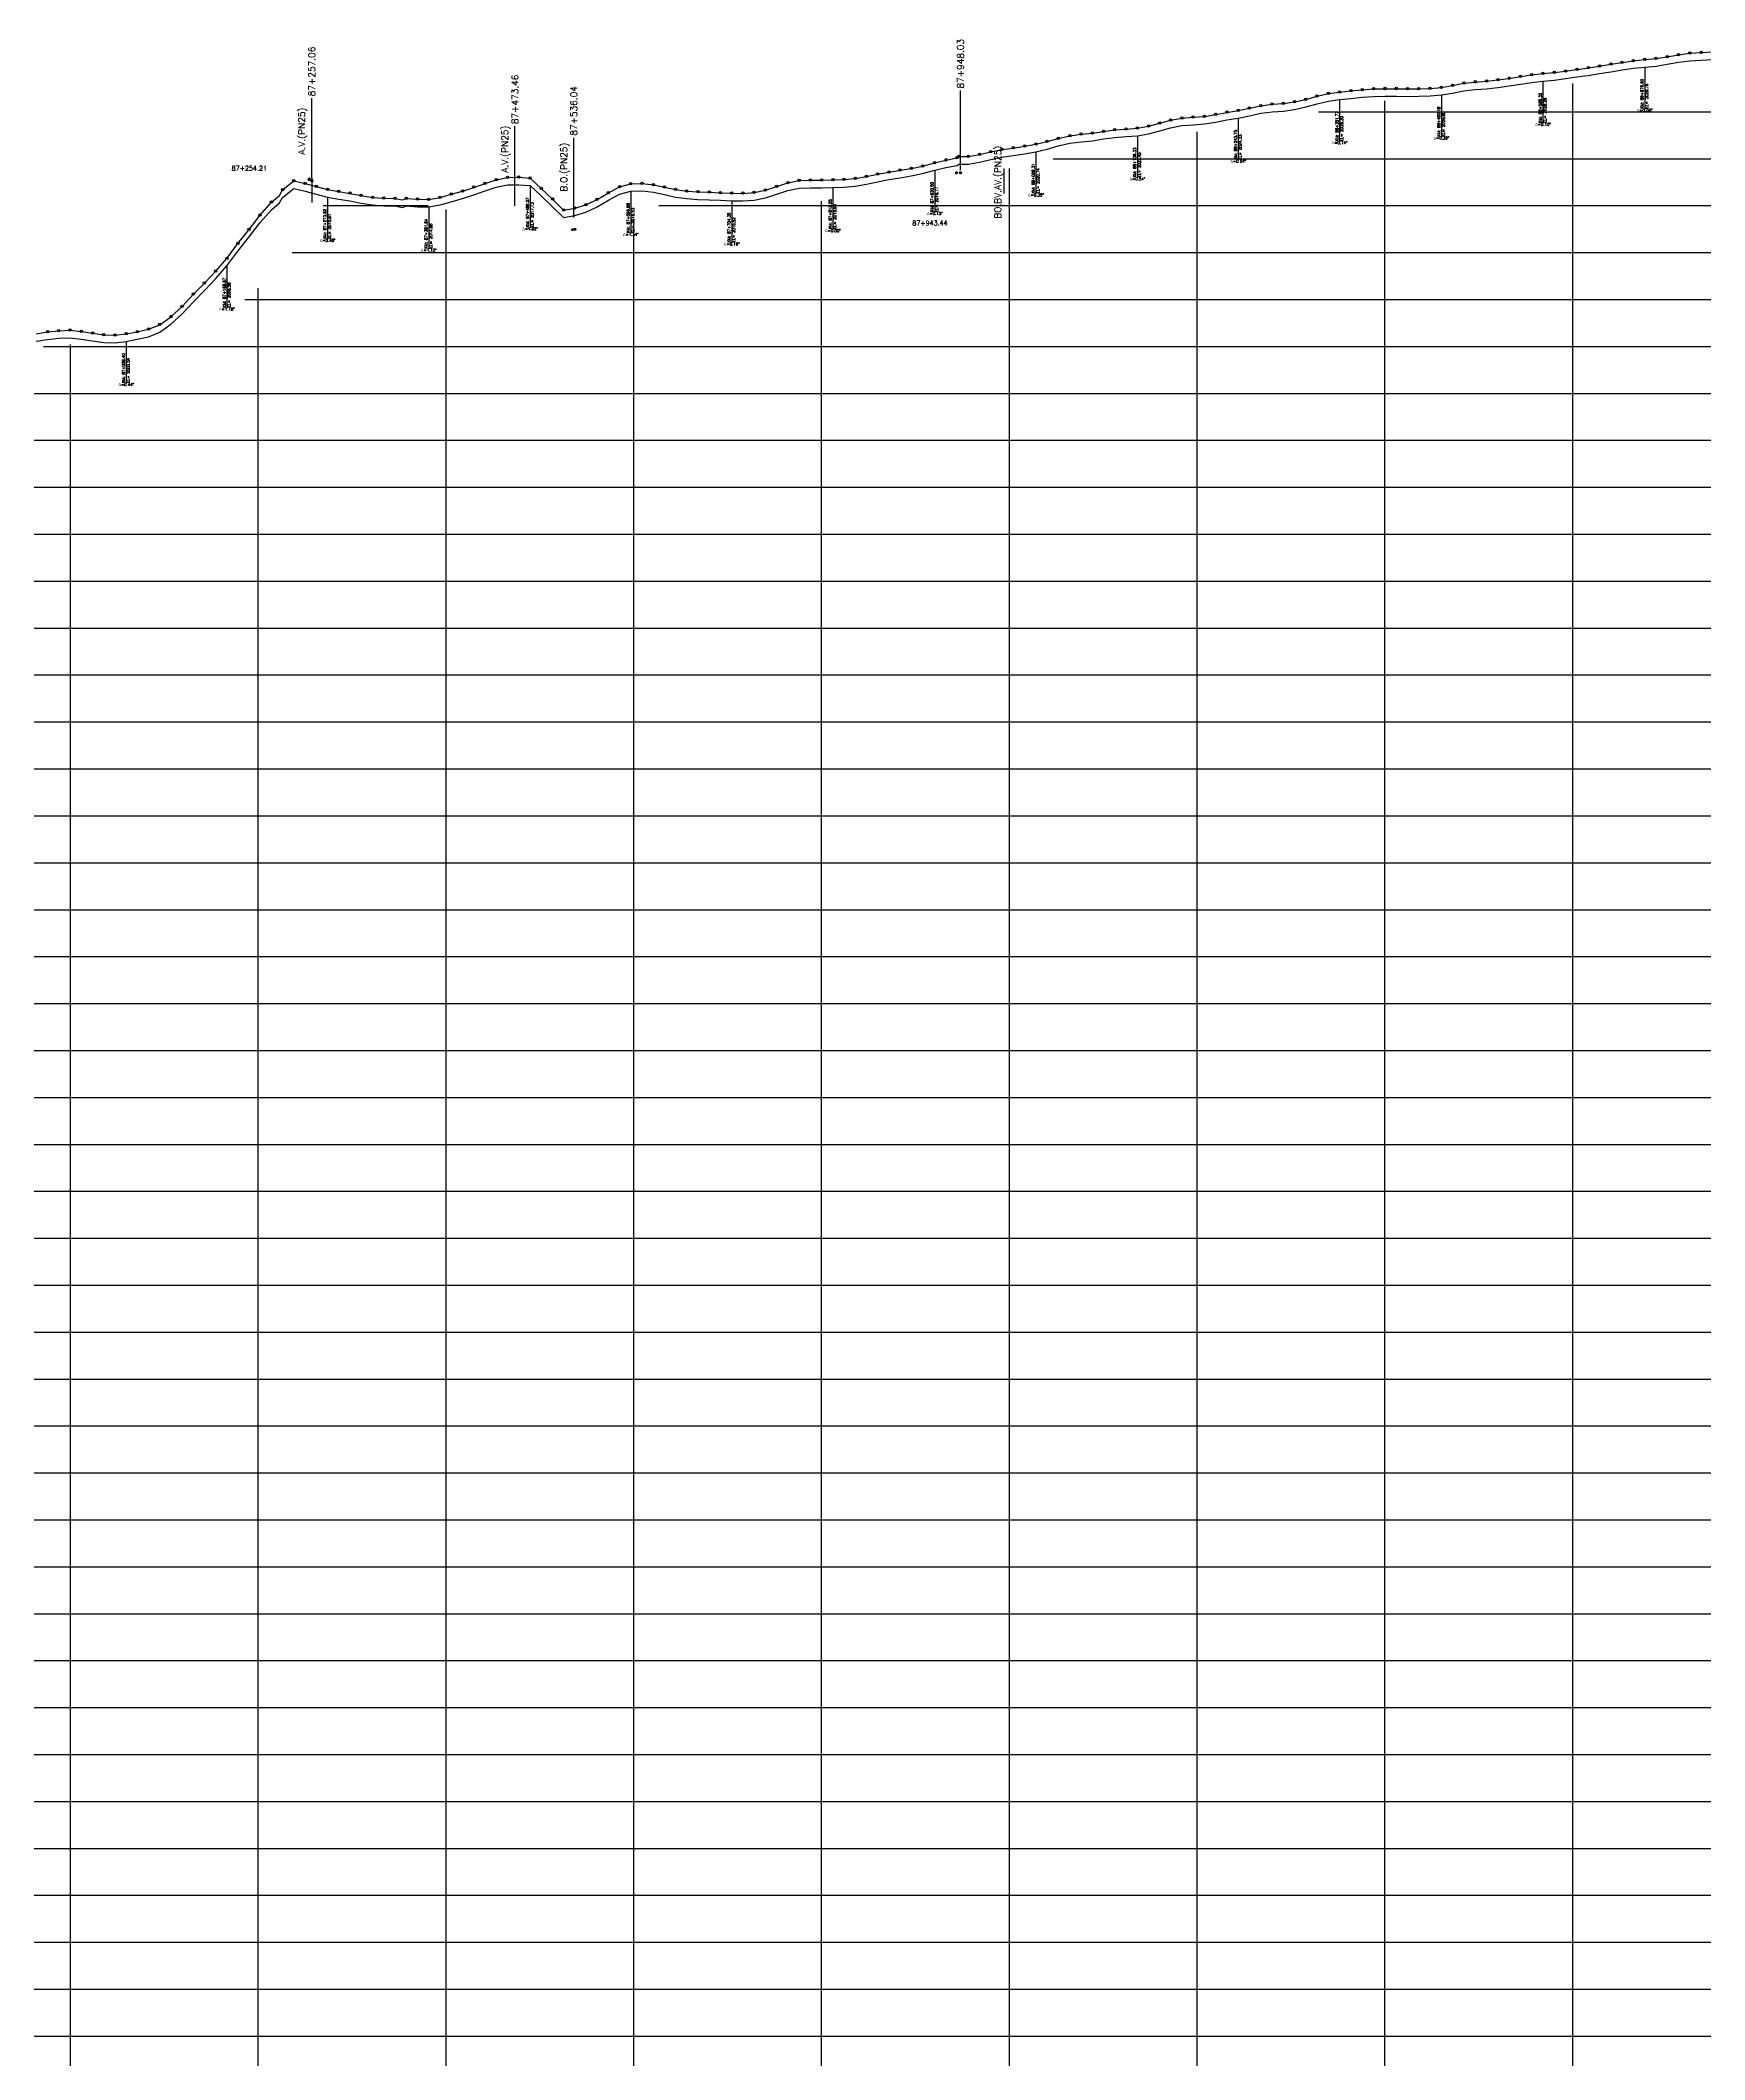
# Model space of a CAD drawing. Header units: metres. Extents: x 575895 to 634487, y 3214622 to 3222739.
# Drawn here: x 588571 to 590343, y 3216911 to 3219062 of the extents above; entities that cross this region are included whole.
import ezdxf

# ---------------------------------------------------------------- set-up
doc = ezdxf.new("R2010")
doc.units = ezdxf.units.M
for name, color, linetype in [('1405-05-17--km 74+000-133+000', 150, 'Continuous'), ('C-ROAD-PROF-GRID-MAJR', 8, 'Continuous'), ('C-ROAD-PROF-LABL', 92, 'Continuous'), ('C-ROAD-PROF-STAN-GEOM', 11, 'Continuous'), ('TXT', 2, 'Continuous'), ('V-CTRL-BMRK', 150, 'Continuous'), ('V-NODE', 1, 'Continuous')]:
    doc.layers.add(name, color=color, linetype=linetype)
doc.styles.add('RD', font='ROMAND.SHX', dxfattribs={"height": 3.5})
doc.styles.get("Standard").update_dxf_attribs({"font": 'romanc.shx', "height": 2})

msp = doc.modelspace()

# ---------------------------------------------------------------- linework, layer by layer
at = {"layer": '1405-05-17--km 74+000-133+000', "color": 150, "linetype": 'Continuous', "lineweight": -3, "ltscale": 2, "flags": 128}
for points in [[(588566.4, 3218749.3), (588578.5, 3218751.2), (588590.4, 3218752.4), (588602.4, 3218752.9), (588614.4, 3218751.6), (588626.4, 3218749.8), (588638.3, 3218748), (588650.4, 3218747.7), (588662.3, 3218749.1), (588674.1, 3218751.4), (588686.1, 3218754), (588698, 3218758.9), (588709.9, 3218767.4), (588721.7, 3218778.3), (588733.8, 3218791.3), (588745.6, 3218803.2), (588757.6, 3218816), (588769.5, 3218829.5), (588781.2, 3218845.2), (588793.1, 3218860.4), (588804.9, 3218875.7), (588816.9, 3218889.4), (588825.5, 3218896.6), (588828.8, 3218902.5), (588840.7, 3218912.1), (588852.7, 3218909.2), (588864.7, 3218906), (588876.7, 3218902.8), (588888.7, 3218900.6), (588900.6, 3218898.8), (588912.5, 3218896.5), (588924.6, 3218894.5), (588936.5, 3218893.6), (588948.4, 3218893.4), (588956.7, 3218891.9), (588960.5, 3218893.4), (588972.5, 3218892.5), (588984.5, 3218892.3), (588996.5, 3218894.4), (589008.5, 3218897.8), (589020.5, 3218901.2), (589032.5, 3218905.2), (589044.5, 3218909.4), (589056.4, 3218913.3), (589068.5, 3218915.7), (589080.4, 3218915.9), (589092.4, 3218915), (589104.3, 3218904.1), (589116.3, 3218892.5), (589128.1, 3218881), (589140, 3218883.1), (589151.9, 3218886.7), (589163.8, 3218892.3), (589175.8, 3218899.4), (589187.8, 3218905.8), (589199.7, 3218909), (589211.7, 3218909.4), (589223.7, 3218907.9), (589235.5, 3218905.4), (589247.4, 3218902.9), (589259.3, 3218901.2), (589271.2, 3218900.3), (589283.2, 3218900), (589295.2, 3218899.4), (589307.2, 3218898.9), (589319.1, 3218898.8), (589331, 3218899.7), (589343.1, 3218902.1), (589355.1, 3218906), (589367, 3218909.9), (589379, 3218912.4), (589391, 3218912.8), (589403, 3218912.7), (589414.9, 3218913.1), (589426.8, 3218913.5), (589438.7, 3218914.6), (589450.7, 3218916.7), (589462.6, 3218919.1), (589474.5, 3218921.5), (589486.4, 3218923.4), (589498.4, 3218925.3), (589510.4, 3218927.9), (589523.4, 3218931.4), (589535.3, 3218934.3), (589547.2, 3218936.5), (589549.2, 3218938), (589559.2, 3218938), (589571.1, 3218940.1), (589583.1, 3218943), (589595, 3218945.5), (589607, 3218947.1), (589619.1, 3218948.9), (589631.2, 3218951.1), (589643.1, 3218954), (589655, 3218957.3), (589667.4, 3218960.1), (589679.3, 3218961.7), (589691.3, 3218962.8), (589703.2, 3218964.7), (589715.1, 3218966.3), (589727.2, 3218967.2), (589739.2, 3218968.2), (589751.1, 3218970.3), (589763.1, 3218973.5), (589774.6, 3218976.7), (589786.6, 3218979), (589798.6, 3218979.8), (589810.6, 3218980.8), (589822.6, 3218982.8), (589834.6, 3218985.1), (589846.6, 3218987), (589858.6, 3218989.4), (589870.6, 3218992.1), (589882.6, 3218993.8), (589894.7, 3218994.4), (589906.6, 3218996.2), (589918.6, 3218998.9), (589930.6, 3219002.3), (589942.6, 3219005.1), (589954.6, 3219006.7), (589966.6, 3219008), (589978.7, 3219009.1), (589990.8, 3219010), (590002.8, 3219010.3), (590014.9, 3219010.3), (590026.9, 3219010.1), (590038.9, 3219010.2), (590051, 3219010.6), (590063, 3219011.7), (590075, 3219013.6), (590087, 3219016.1), (590099.1, 3219017.4), (590111.1, 3219018.2), (590123.2, 3219019.6), (590135.2, 3219021.3), (590147.2, 3219023.1), (590159.2, 3219024.9), (590171.2, 3219026.3), (590183.3, 3219027.5), (590195.3, 3219029.1), (590207.3, 3219030.8), (590215.5, 3219031.9), (590219.4, 3219032.5), (590231.4, 3219034.3), (590243.5, 3219036.3), (590255.5, 3219038.3), (590267.5, 3219040.1), (590279.5, 3219041.3), (590291.7, 3219042.4), (590303.5, 3219044.3), (590315.5, 3219046.5), (590327.6, 3219048), (590339.7, 3219048.8), (590351.7, 3219049.5)], [(588566.4, 3218741.3), (588578.5, 3218743.2), (588590.4, 3218744.4), (588602.4, 3218744.9), (588614.4, 3218743.6), (588626.4, 3218741.8), (588638.3, 3218740), (588650.4, 3218739.7), (588662.3, 3218741.1), (588674.1, 3218743.4), (588686.1, 3218746), (588698, 3218750.9), (588709.9, 3218759.4), (588721.7, 3218770.3), (588733.8, 3218783.3), (588745.6, 3218795.2), (588757.6, 3218808), (588769.5, 3218821.5), (588781.2, 3218837.2), (588793.1, 3218852.4), (588804.9, 3218867.7), (588816.9, 3218881.4), (588825.5, 3218888.6), (588828.8, 3218894.5), (588840.7, 3218904.1), (588852.7, 3218901.2), (588864.7, 3218898), (588876.7, 3218894.8), (588888.7, 3218892.6), (588900.6, 3218890.8), (588912.5, 3218888.5), (588924.6, 3218886.5), (588936.5, 3218885.6), (588948.4, 3218885.4), (588956.7, 3218883.9), (588960.5, 3218885.4), (588972.5, 3218884.5), (588984.5, 3218884.3), (588996.5, 3218886.4), (589008.5, 3218889.8), (589020.5, 3218893.2), (589032.5, 3218897.2), (589044.5, 3218901.4), (589056.4, 3218905.3), (589068.5, 3218907.7), (589080.4, 3218907.9), (589092.4, 3218907), (589104.3, 3218896.1), (589116.3, 3218884.5), (589128.1, 3218873), (589140, 3218875.1), (589151.9, 3218878.7), (589163.8, 3218884.3), (589175.8, 3218891.4), (589187.8, 3218897.8), (589199.7, 3218901), (589211.7, 3218901.4), (589223.7, 3218899.9), (589235.5, 3218897.4), (589247.4, 3218894.9), (589259.3, 3218893.2), (589271.2, 3218892.3), (589283.2, 3218892), (589295.2, 3218891.4), (589307.2, 3218890.9), (589319.1, 3218890.8), (589331, 3218891.7), (589343.1, 3218894.1), (589355.1, 3218898), (589367, 3218901.9), (589379, 3218904.4), (589391, 3218904.8), (589403, 3218904.7), (589414.9, 3218905.1), (589426.8, 3218905.5), (589438.7, 3218906.6), (589450.7, 3218908.7), (589462.6, 3218911.1), (589474.5, 3218913.5), (589486.4, 3218915.4), (589498.4, 3218917.3), (589510.4, 3218919.9), (589523.4, 3218923.4), (589535.3, 3218926.3), (589547.2, 3218928.5), (589549.2, 3218930), (589559.2, 3218930), (589571.1, 3218932.1), (589583.1, 3218935), (589595, 3218937.5), (589607, 3218939.1), (589619.1, 3218940.9), (589631.2, 3218943.1), (589643.1, 3218946), (589655, 3218949.3), (589667.4, 3218952.1), (589679.3, 3218953.7), (589691.3, 3218954.8), (589703.2, 3218956.7), (589715.1, 3218958.3), (589727.2, 3218959.2), (589739.2, 3218960.2), (589751.1, 3218962.3), (589763.1, 3218965.5), (589774.6, 3218968.7), (589786.6, 3218971), (589798.6, 3218971.8), (589810.6, 3218972.8), (589822.6, 3218974.8), (589834.6, 3218977.1), (589846.6, 3218979), (589858.6, 3218981.4), (589870.6, 3218984.1), (589882.6, 3218985.8), (589894.7, 3218986.4), (589906.6, 3218988.2), (589918.6, 3218990.9), (589930.6, 3218994.3), (589942.6, 3218997.1), (589954.6, 3218998.7), (589966.6, 3219000), (589978.7, 3219001.1), (589990.8, 3219002), (590002.8, 3219002.3), (590014.9, 3219002.3), (590026.9, 3219002.1), (590038.9, 3219002.2), (590051, 3219002.6), (590063, 3219003.7), (590075, 3219005.6), (590087, 3219008.1), (590099.1, 3219009.4), (590111.1, 3219010.2), (590123.2, 3219011.6), (590135.2, 3219013.3), (590147.2, 3219015.1), (590159.2, 3219016.9), (590171.2, 3219018.3), (590183.3, 3219019.5), (590195.3, 3219021.1), (590207.3, 3219022.8), (590215.5, 3219023.9), (590219.4, 3219024.5), (590231.4, 3219026.3), (590243.5, 3219028.3), (590255.5, 3219030.3), (590267.5, 3219032.1), (590279.5, 3219033.3), (590291.7, 3219034.4), (590303.5, 3219036.3), (590315.5, 3219038.5), (590327.6, 3219040), (590339.7, 3219040.8), (590351.7, 3219041.5)]]:
    msp.add_lwpolyline(points, dxfattribs=at)
at = {"layer": 'C-ROAD-PROF-GRID-MAJR', "color": 8, "linetype": 'Continuous', "lineweight": -3, "ltscale": 0.6}
for p, q in [((590202.9, 3215235.7), (590202.9, 3219015.7)), ((590002.9, 3215235.7), (590002.9, 3218997.4)), ((589932, 3218985.7), (617876.7, 3218985.7)), ((589802.9, 3215235.7), (589802.9, 3218964.3)), ((589602.9, 3215235.7), (589602.9, 3218925.2)), ((589649.5, 3218935.7), (617910.8, 3218935.7)), ((588872, 3218885.7), (588983.7, 3218885.7)), ((589002.9, 3215235.7), (589002.9, 3218881.6)), ((589229.7, 3218885.7), (634202.9, 3218885.7)), ((589402.9, 3215235.7), (589402.9, 3218890.4)), ((589202.9, 3215235.7), (589202.9, 3218870.7)), ((588839, 3218835.7), (634202.9, 3218835.7)), ((588802.9, 3215235.7), (588802.9, 3218797.7)), ((588788.5, 3218785.7), (634202.9, 3218785.7)), ((588574.1, 3218735.7), (634202.9, 3218735.7)), ((588602.9, 3215235.7), (588602.9, 3218737.6)), ((587846.2, 3218685.7), (634202.9, 3218685.7)), ((587471.4, 3218635.7), (634202.9, 3218635.7)), ((587402.3, 3218585.7), (634202.9, 3218585.7)), ((586879.5, 3218535.7), (634202.9, 3218535.7)), ((586834, 3218485.7), (634202.9, 3218485.7)), ((586802.6, 3218435.7), (634202.9, 3218435.7)), ((586657.4, 3218385.7), (634202.9, 3218385.7)), ((586394.3, 3218335.7), (634202.9, 3218335.7)), ((586104.8, 3218285.7), (634202.9, 3218285.7)), ((585771.4, 3218235.7), (634202.9, 3218235.7)), ((585413.8, 3218185.7), (634202.9, 3218185.7)), ((583461.1, 3218135.7), (634202.9, 3218135.7)), ((583425.8, 3218085.7), (634202.9, 3218085.7)), ((583390.7, 3218035.7), (634202.9, 3218035.7)), ((583124, 3217985.7), (634202.9, 3217985.7)), ((581945.1, 3217935.7), (634202.9, 3217935.7)), ((581633, 3217885.7), (634202.9, 3217885.7)), ((581370.7, 3217835.7), (634202.9, 3217835.7)), ((580454.3, 3217785.7), (634202.9, 3217785.7)), ((579879.4, 3217735.7), (634202.9, 3217735.7)), ((579207.9, 3217685.7), (634202.9, 3217685.7)), ((578887.7, 3217635.7), (634202.9, 3217635.7)), ((578337, 3217585.7), (634202.9, 3217585.7)), ((577365.6, 3217535.7), (634202.9, 3217535.7)), ((577266.7, 3217485.7), (634202.9, 3217485.7)), ((576892.4, 3217435.7), (634202.9, 3217435.7)), ((576738.6, 3217385.7), (634202.9, 3217385.7)), ((576102.9, 3217335.7), (634202.9, 3217335.7)), ((576102.9, 3217285.7), (634202.9, 3217285.7)), ((576102.9, 3217235.7), (634202.9, 3217235.7)), ((576102.9, 3217185.7), (634202.9, 3217185.7)), ((576102.9, 3217135.7), (634202.9, 3217135.7)), ((576102.9, 3217085.7), (634202.9, 3217085.7)), ((576102.9, 3217035.7), (634202.9, 3217035.7)), ((576102.9, 3216985.7), (634202.9, 3216985.7)), ((576102.9, 3216935.7), (634202.9, 3216935.7))]:
    msp.add_line(p, q, dxfattribs=at)
at = {"layer": 'C-ROAD-PROF-LABL', "color": 92, "linetype": 'Continuous', "lineweight": -3}
for p, q in [((588859.9, 3218915.1), (588859.9, 3219000.1)), ((588859.9, 3218915.1), (588859.9, 3219000.1)), ((589550.9, 3218923.4), (589550.9, 3219008.4)), ((589550.9, 3218923.4), (589550.9, 3219008.4)), ((589076.3, 3218885.4), (589076.3, 3218970.4)), ((589138.9, 3218873.1), (589138.9, 3218958.1))]:
    msp.add_line(p, q, dxfattribs=at)
at = {"layer": 'C-ROAD-PROF-STAN-GEOM', "color": 11, "linetype": 'Continuous', "lineweight": -3}
for p, q in [((590279.5, 3219033.3), (590279.5, 3218988.3)), ((590171.2, 3219018.3), (590171.2, 3218973.3)), ((589954.6, 3218998.7), (589954.6, 3218953.7)), ((590063, 3219003.7), (590063, 3218958.7)), ((589846.6, 3218979), (589846.6, 3218934)), ((589739.2, 3218960.2), (589739.2, 3218915.2)), ((589631.2, 3218943.1), (589631.2, 3218898.1)), ((589092.4, 3218907), (589092.4, 3218862)), ((589414.9, 3218905.1), (589414.9, 3218860.1)), ((589523.4, 3218923.4), (589523.4, 3218878.4)), ((588876.7, 3218894.8), (588876.7, 3218849.8)), ((588984.5, 3218884.3), (588984.5, 3218839.3)), ((589199.7, 3218901), (589199.7, 3218856)), ((589307.2, 3218890.9), (589307.2, 3218845.9)), ((588769.5, 3218821.5), (588769.5, 3218776.5)), ((588662.3, 3218741.1), (588662.3, 3218696.1))]:
    msp.add_line(p, q, dxfattribs=at)
at = {"layer": 'TXT', "color": 2, "linetype": 'Continuous', "lineweight": -3}
msp.add_line((588859.9, 3218915.1), (588859.9, 3218889.2), dxfattribs=at)
msp.add_lwpolyline([(589596.9, 3218925.1), (589596.9, 3218898.8)], dxfattribs=at)
at = {"layer": 'V-CTRL-BMRK'}
for p, q in [((588855.8, 3218913.5), (588858.3, 3218913.5)), ((588855.8, 3218913.5), (588858.3, 3218913.5)), ((588856, 3218914.3), (588858.5, 3218914.3)), ((588857.1, 3218912.3), (588857.1, 3218914.8)), ((588857.1, 3218912.2), (588857.1, 3218914.7)), ((588857.3, 3218913), (588857.3, 3218915.5)), ((588858.7, 3218912.6), (588861.2, 3218912.6)), ((588858.7, 3218912.5), (588861.2, 3218912.5)), ((588858.8, 3218911.9), (588861.3, 3218911.9)), ((588859.9, 3218911.3), (588859.9, 3218913.8)), ((588859.9, 3218911.3), (588859.9, 3218913.8)), ((588860.1, 3218910.6), (588860.1, 3218913.1)), ((589545.2, 3218920.7), (589547.7, 3218920.7)), ((589545.2, 3218920.4), (589547.7, 3218920.4)), ((589545.2, 3218920.4), (589547.7, 3218920.4)), ((589546.4, 3218919.2), (589546.4, 3218921.7)), ((589546.4, 3218919.1), (589546.4, 3218921.6)), ((589546.5, 3218919.5), (589546.5, 3218922)), ((589549.6, 3218920.9), (589552.1, 3218920.9)), ((589549.6, 3218920.9), (589552.1, 3218920.9)), ((589549.6, 3218920.5), (589552.1, 3218920.5)), ((589550.9, 3218919.6), (589550.9, 3218922.1)), ((589550.9, 3218919.6), (589550.9, 3218922.1)), ((589550.9, 3218919.2), (589550.9, 3218921.7)), ((589136.2, 3218860.2), (589138.7, 3218860.2)), ((589137.5, 3218858.9), (589137.5, 3218861.4)), ((589138.9, 3218860.5), (589141.4, 3218860.5)), ((589138.9, 3218860.4), (589141.4, 3218860.4)), ((589140.1, 3218859.2), (589140.1, 3218861.7)), ((589140.1, 3218859.2), (589140.1, 3218861.7))]:
    msp.add_line(p, q, dxfattribs=at)
at = {"layer": 'V-CTRL-BMRK', "const_width": 0.962}
for points in [[(588856.6, 3218913.5, 0.414214), (588857.1, 3218913, 1)], [(588856.6, 3218913.5, 0.414214), (588857.1, 3218913, 1)], [(588856.8, 3218914.3, 0.414214), (588857.3, 3218913.8, 1)], [(588857.5, 3218913.5, 0.414214), (588857.1, 3218914, 1)], [(588857.5, 3218913.5, 0.414214), (588857.1, 3218913.9, 1)], [(588857.8, 3218914.3, 0.414214), (588857.3, 3218914.8, 1)], [(588859.4, 3218912.6, 0.414214), (588859.9, 3218912.1, 1)], [(588859.4, 3218912.5, 0.414214), (588859.9, 3218912.1, 1)], [(588859.6, 3218911.9, 0.414214), (588860.1, 3218911.4, 1)], [(588860.4, 3218912.6, 0.414214), (588859.9, 3218913, 1)], [(588860.4, 3218912.5, 0.414214), (588859.9, 3218913, 1)], [(588860.6, 3218911.9, 0.414214), (588860.1, 3218912.4, 1)], [(589546, 3218920.7, 0.414214), (589546.5, 3218920.2, 1)], [(589546, 3218920.4, 0.414214), (589546.4, 3218919.9, 1)], [(589546, 3218920.4, 0.414214), (589546.4, 3218919.9, 1)], [(589547, 3218920.7, 0.414214), (589546.5, 3218921.2, 1)], [(589546.9, 3218920.4, 0.414214), (589546.4, 3218920.9, 1)], [(589546.9, 3218920.4, 0.414214), (589546.4, 3218920.8, 1)], [(589550.4, 3218920.9, 0.414214), (589550.9, 3218920.4, 1)], [(589550.4, 3218920.9, 0.414214), (589550.9, 3218920.4, 1)], [(589550.4, 3218920.5, 0.414214), (589550.9, 3218920, 1)], [(589551.4, 3218920.9, 0.414214), (589550.9, 3218921.4, 1)], [(589551.4, 3218920.9, 0.414214), (589550.9, 3218921.3, 1)], [(589551.3, 3218920.5, 0.414214), (589550.9, 3218920.9, 1)], [(589137, 3218860.2, 0.414214), (589137.5, 3218859.7, 1)], [(589138, 3218860.2, 0.414214), (589137.5, 3218860.7, 1)], [(589139.7, 3218860.5, 0.414214), (589140.1, 3218860, 1)], [(589139.7, 3218860.4, 0.414214), (589140.1, 3218859.9, 1)], [(589140.6, 3218860.5, 0.414214), (589140.1, 3218860.9, 1)], [(589140.6, 3218860.4, 0.414214), (589140.1, 3218860.9, 1)]]:
    msp.add_lwpolyline(points, format="xyb", dxfattribs=at)
at = {"layer": 'V-CTRL-BMRK'}
for centre in [(588857.1, 3218913.5), (588857.1, 3218913.5), (588857.3, 3218914.3), (588859.9, 3218912.6), (588859.9, 3218912.5), (588860.1, 3218911.9), (589546.5, 3218920.7), (589546.4, 3218920.4), (589546.4, 3218920.4), (589550.9, 3218920.9), (589550.9, 3218920.9), (589550.9, 3218920.5), (589137.5, 3218860.2), (589140.1, 3218860.5), (589140.1, 3218860.4)]:
    msp.add_circle(centre, 0.962, dxfattribs=at)
at = {"layer": 'V-NODE', "lineweight": -2}
for p, q in [((590219.4, 3219032.7), (590219.4, 3219032.7)), ((590231.4, 3219034.5), (590231.4, 3219034.5)), ((590243.5, 3219036.5), (590243.5, 3219036.5)), ((590255.5, 3219038.5), (590255.5, 3219038.5)), ((590267.5, 3219040.3), (590267.5, 3219040.3)), ((590279.5, 3219041.5), (590279.5, 3219041.5)), ((590291.7, 3219042.6), (590291.7, 3219042.6)), ((590303.5, 3219044.5), (590303.5, 3219044.5)), ((590315.5, 3219046.7), (590315.5, 3219046.7)), ((590327.6, 3219048.2), (590327.6, 3219048.2)), ((590339.7, 3219049), (590339.7, 3219049)), ((589990.8, 3219010.2), (589990.8, 3219010.2)), ((590002.8, 3219010.5), (590002.8, 3219010.5)), ((590014.9, 3219010.5), (590014.9, 3219010.5)), ((590026.9, 3219010.3), (590026.9, 3219010.3)), ((590038.9, 3219010.4), (590038.9, 3219010.4)), ((590051, 3219010.8), (590051, 3219010.8)), ((590063, 3219011.9), (590063, 3219011.9)), ((590075, 3219013.8), (590075, 3219013.8)), ((590087, 3219016.3), (590087, 3219016.3)), ((590099.1, 3219017.6), (590099.1, 3219017.6)), ((590111.1, 3219018.4), (590111.1, 3219018.4)), ((590123.2, 3219019.8), (590123.2, 3219019.8)), ((590135.2, 3219021.5), (590135.2, 3219021.5)), ((590147.2, 3219023.3), (590147.2, 3219023.3)), ((590159.2, 3219025.1), (590159.2, 3219025.1)), ((590171.2, 3219026.5), (590171.2, 3219026.5)), ((590183.3, 3219027.7), (590183.3, 3219027.7)), ((590195.3, 3219029.3), (590195.3, 3219029.3)), ((590207.3, 3219031), (590207.3, 3219031)), ((589858.6, 3218989.6), (589858.6, 3218989.6)), ((589870.6, 3218992.3), (589870.6, 3218992.3)), ((589882.6, 3218994), (589882.6, 3218994)), ((589894.7, 3218994.6), (589894.7, 3218994.6)), ((589906.6, 3218996.4), (589906.6, 3218996.4)), ((589918.6, 3218999.1), (589918.6, 3218999.1)), ((589930.6, 3219002.5), (589930.6, 3219002.5)), ((589942.6, 3219005.3), (589942.6, 3219005.3)), ((589954.6, 3219006.9), (589954.6, 3219006.9)), ((589966.6, 3219008.2), (589966.6, 3219008.2)), ((589978.7, 3219009.3), (589978.7, 3219009.3)), ((589727.2, 3218967.4), (589727.2, 3218967.4)), ((589739.2, 3218968.4), (589739.2, 3218968.4)), ((589751.1, 3218970.5), (589751.1, 3218970.5)), ((589763.1, 3218973.7), (589763.1, 3218973.7)), ((589774.6, 3218976.9), (589774.6, 3218976.9)), ((589786.6, 3218979.2), (589786.6, 3218979.2)), ((589798.6, 3218980), (589798.6, 3218980)), ((589810.6, 3218981), (589810.6, 3218981)), ((589822.6, 3218983), (589822.6, 3218983)), ((589834.6, 3218985.3), (589834.6, 3218985.3)), ((589846.6, 3218987.2), (589846.6, 3218987.2)), ((589595, 3218945.7), (589595, 3218945.7)), ((589607, 3218947.3), (589607, 3218947.3)), ((589619.1, 3218949.1), (589619.1, 3218949.1)), ((589631.2, 3218951.3), (589631.2, 3218951.3)), ((589643.1, 3218954.2), (589643.1, 3218954.2)), ((589655, 3218957.5), (589655, 3218957.5)), ((589667.4, 3218960.3), (589667.4, 3218960.3)), ((589679.3, 3218961.9), (589679.3, 3218961.9)), ((589691.3, 3218963), (589691.3, 3218963)), ((589703.2, 3218964.9), (589703.2, 3218964.9)), ((589715.1, 3218966.5), (589715.1, 3218966.5)), ((589498.4, 3218925.5), (589498.4, 3218925.5)), ((589510.4, 3218928.1), (589510.4, 3218928.1)), ((589523.4, 3218931.6), (589523.4, 3218931.6)), ((589535.3, 3218934.5), (589535.3, 3218934.5)), ((589547.2, 3218936.7), (589547.2, 3218936.7)), ((589549.2, 3218938.2), (589549.2, 3218938.2)), ((589559.2, 3218938.2), (589559.2, 3218938.2)), ((589571.1, 3218940.3), (589571.1, 3218940.3)), ((589583.1, 3218943.2), (589583.1, 3218943.2)), ((588828.8, 3218902.7), (588828.8, 3218902.7)), ((588840.7, 3218912.3), (588840.7, 3218912.3)), ((588852.7, 3218909.4), (588852.7, 3218909.4)), ((588864.7, 3218906.2), (588864.7, 3218906.2)), ((588876.7, 3218903), (588876.7, 3218903)), ((589032.5, 3218905.4), (589032.5, 3218905.4)), ((589044.5, 3218909.6), (589044.5, 3218909.6)), ((589056.4, 3218913.5), (589056.4, 3218913.5)), ((589068.5, 3218915.9), (589068.5, 3218915.9)), ((589080.4, 3218916.1), (589080.4, 3218916.1)), ((589092.4, 3218915.2), (589092.4, 3218915.2)), ((589104.3, 3218904.3), (589104.3, 3218904.3)), ((589187.8, 3218906), (589187.8, 3218906)), ((589199.7, 3218909.2), (589199.7, 3218909.2)), ((589211.7, 3218909.6), (589211.7, 3218909.6)), ((589223.7, 3218908.1), (589223.7, 3218908.1)), ((589235.5, 3218905.6), (589235.5, 3218905.6)), ((589247.4, 3218903.1), (589247.4, 3218903.1)), ((589355.1, 3218906.2), (589355.1, 3218906.2)), ((589367, 3218910.1), (589367, 3218910.1)), ((589379, 3218912.6), (589379, 3218912.6)), ((589391, 3218913), (589391, 3218913)), ((589403, 3218912.9), (589403, 3218912.9)), ((589414.9, 3218913.3), (589414.9, 3218913.3)), ((589426.8, 3218913.7), (589426.8, 3218913.7)), ((589438.7, 3218914.8), (589438.7, 3218914.8)), ((589450.7, 3218916.9), (589450.7, 3218916.9)), ((589462.6, 3218919.3), (589462.6, 3218919.3)), ((589474.5, 3218921.7), (589474.5, 3218921.7)), ((589486.4, 3218923.6), (589486.4, 3218923.6)), ((588816.9, 3218889.6), (588816.9, 3218889.6)), ((588888.7, 3218900.8), (588888.7, 3218900.8)), ((588900.6, 3218899), (588900.6, 3218899)), ((588912.5, 3218896.7), (588912.5, 3218896.7)), ((588924.6, 3218894.7), (588924.6, 3218894.7)), ((588936.5, 3218893.8), (588936.5, 3218893.8)), ((588948.4, 3218893.6), (588948.4, 3218893.6)), ((588960.5, 3218893.6), (588960.5, 3218893.6)), ((588972.5, 3218892.7), (588972.5, 3218892.7)), ((588984.5, 3218892.5), (588984.5, 3218892.5)), ((588996.5, 3218894.6), (588996.5, 3218894.6)), ((589008.5, 3218898), (589008.5, 3218898)), ((589020.5, 3218901.4), (589020.5, 3218901.4)), ((589116.3, 3218892.7), (589116.3, 3218892.7)), ((589128.1, 3218881.2), (589128.1, 3218881.2)), ((589140, 3218883.3), (589140, 3218883.3)), ((589151.9, 3218886.9), (589151.9, 3218886.9)), ((589163.8, 3218892.5), (589163.8, 3218892.5)), ((589175.8, 3218899.6), (589175.8, 3218899.6)), ((589259.3, 3218901.4), (589259.3, 3218901.4)), ((589271.2, 3218900.5), (589271.2, 3218900.5)), ((589283.2, 3218900.2), (589283.2, 3218900.2)), ((589295.2, 3218899.6), (589295.2, 3218899.6)), ((589307.2, 3218899.1), (589307.2, 3218899.1)), ((589319.1, 3218899), (589319.1, 3218899)), ((589331, 3218899.9), (589331, 3218899.9)), ((589343.1, 3218902.3), (589343.1, 3218902.3)), ((588793.1, 3218860.6), (588793.1, 3218860.6)), ((588804.9, 3218875.9), (588804.9, 3218875.9)), ((588781.2, 3218845.4), (588781.2, 3218845.4)), ((588769.5, 3218829.7), (588769.5, 3218829.7)), ((588745.6, 3218803.4), (588745.6, 3218803.4)), ((588757.6, 3218816.2), (588757.6, 3218816.2)), ((588721.7, 3218778.5), (588721.7, 3218778.5)), ((588733.8, 3218791.5), (588733.8, 3218791.5)), ((588590.4, 3218752.6), (588590.4, 3218752.6)), ((588602.4, 3218753.1), (588602.4, 3218753.1)), ((588686.1, 3218754.2), (588686.1, 3218754.2)), ((588698, 3218759.1), (588698, 3218759.1)), ((588709.9, 3218767.6), (588709.9, 3218767.6)), ((588578.5, 3218751.4), (588578.5, 3218751.4)), ((588614.4, 3218751.8), (588614.4, 3218751.8)), ((588626.4, 3218750), (588626.4, 3218750)), ((588638.3, 3218748.2), (588638.3, 3218748.2)), ((588650.4, 3218747.9), (588650.4, 3218747.9)), ((588662.3, 3218749.3), (588662.3, 3218749.3)), ((588674.1, 3218751.6), (588674.1, 3218751.6))]:
    msp.add_line(p, q, dxfattribs=at)
for centre in [(590207.3, 3219031), (590219.4, 3219032.7), (590231.4, 3219034.5), (590243.5, 3219036.5), (590255.5, 3219038.5), (590267.5, 3219040.3), (590279.5, 3219041.5), (590291.7, 3219042.6), (590303.5, 3219044.5), (590315.5, 3219046.7), (590327.6, 3219048.2), (590339.7, 3219049), (589978.7, 3219009.3), (589990.8, 3219010.2), (590002.8, 3219010.5), (590014.9, 3219010.5), (590026.9, 3219010.3), (590038.9, 3219010.4), (590051, 3219010.8), (590063, 3219011.9), (590075, 3219013.8), (590087, 3219016.3), (590099.1, 3219017.6), (590111.1, 3219018.4), (590123.2, 3219019.8), (590135.2, 3219021.5), (590147.2, 3219023.3), (590159.2, 3219025.1), (590171.2, 3219026.5), (590183.3, 3219027.7), (590195.3, 3219029.3), (589858.6, 3218989.6), (589870.6, 3218992.3), (589882.6, 3218994), (589894.7, 3218994.6), (589906.6, 3218996.4), (589918.6, 3218999.1), (589930.6, 3219002.5), (589942.6, 3219005.3), (589954.6, 3219006.9), (589966.6, 3219008.2), (589715.1, 3218966.5), (589727.2, 3218967.4), (589739.2, 3218968.4), (589751.1, 3218970.5), (589763.1, 3218973.7), (589774.6, 3218976.9), (589786.6, 3218979.2), (589798.6, 3218980), (589810.6, 3218981), (589822.6, 3218983), (589834.6, 3218985.3), (589846.6, 3218987.2), (589595, 3218945.7), (589607, 3218947.3), (589619.1, 3218949.1), (589631.2, 3218951.3), (589643.1, 3218954.2), (589655, 3218957.5), (589667.4, 3218960.3), (589679.3, 3218961.9), (589691.3, 3218963), (589703.2, 3218964.9), (589486.4, 3218923.6), (589498.4, 3218925.5), (589510.4, 3218928.1), (589523.4, 3218931.6), (589535.3, 3218934.5), (589547.2, 3218936.7), (589549.2, 3218938.2), (589559.2, 3218938.2), (589571.1, 3218940.3), (589583.1, 3218943.2), (588828.8, 3218902.7), (588840.7, 3218912.3), (588852.7, 3218909.4), (588864.7, 3218906.2), (588876.7, 3218903), (589020.5, 3218901.4), (589032.5, 3218905.4), (589044.5, 3218909.6), (589056.4, 3218913.5), (589068.5, 3218915.9), (589080.4, 3218916.1), (589092.4, 3218915.2), (589104.3, 3218904.3), (589187.8, 3218906), (589199.7, 3218909.2), (589211.7, 3218909.6), (589223.7, 3218908.1), (589235.5, 3218905.6), (589247.4, 3218903.1), (589259.3, 3218901.4), (589343.1, 3218902.3), (589355.1, 3218906.2), (589367, 3218910.1), (589379, 3218912.6), (589391, 3218913), (589403, 3218912.9), (589414.9, 3218913.3), (589426.8, 3218913.7), (589438.7, 3218914.8), (589450.7, 3218916.9), (589462.6, 3218919.3), (589474.5, 3218921.7), (588816.9, 3218889.6), (588888.7, 3218900.8), (588900.6, 3218899), (588912.5, 3218896.7), (588924.6, 3218894.7), (588936.5, 3218893.8), (588948.4, 3218893.6), (588960.5, 3218893.6), (588972.5, 3218892.7), (588984.5, 3218892.5), (588996.5, 3218894.6), (589008.5, 3218898), (589116.3, 3218892.7), (589128.1, 3218881.2), (589140, 3218883.3), (589151.9, 3218886.9), (589163.8, 3218892.5), (589175.8, 3218899.6), (589271.2, 3218900.5), (589283.2, 3218900.2), (589295.2, 3218899.6), (589307.2, 3218899.1), (589319.1, 3218899), (589331, 3218899.9), (588793.1, 3218860.6), (588804.9, 3218875.9), (588781.2, 3218845.4), (588757.6, 3218816.2), (588769.5, 3218829.7), (588745.6, 3218803.4), (588721.7, 3218778.5), (588733.8, 3218791.5), (588578.5, 3218751.4), (588590.4, 3218752.6), (588602.4, 3218753.1), (588614.4, 3218751.8), (588674.1, 3218751.6), (588686.1, 3218754.2), (588698, 3218759.1), (588709.9, 3218767.6), (588626.4, 3218750), (588638.3, 3218748.2), (588650.4, 3218747.9), (588662.3, 3218749.3)]:
    msp.add_circle(centre, 1.25, dxfattribs=at)

# ---------------------------------------------------------------- texts
at = {"layer": 'C-ROAD-PROF-LABL', "color": 2, "linetype": 'Continuous', "lineweight": -3, "char_height": 7, "attachment_point": 4, "rotation": 90}
for s, insert in [('{\\C7;87+257.06}', (588859.9, 3219002.2)), ('{\\C7;87+257.06}', (588859.9, 3219002.2)), ('{\\C7;87+948.03}', (589550.9, 3219010.5)), ('{\\C7;87+948.03}', (589550.9, 3219010.5)), ('{\\C7;87+473.46}', (589076.3, 3218972.5)), ('{\\C7;87+536.04}', (589138.9, 3218960.2))]:
    msp.add_mtext(s, dxfattribs=dict(at, insert=insert))
at = {"layer": 'C-ROAD-PROF-LABL', "color": 92, "linetype": 'Continuous', "lineweight": -3, "char_height": 5, "attachment_point": 6}
for s, insert in [('{\\C7;87+254.21}', (588812.3, 3218925.5)), ('{\\C7;87+943.44}', (589537.2, 3218867.2))]:
    msp.add_mtext(s, dxfattribs=dict(at, insert=insert))
at = {"layer": 'C-ROAD-PROF-STAN-GEOM', "color": 11, "linetype": 'Continuous', "lineweight": -3, "char_height": 3, "attachment_point": 1, "rotation": 90, "style": 'RD'}
for s, insert in [('{\\Fromand.shx|c0;\\C7;KM: 88+676.60}', (590275.1, 3218988.9)), ('{\\Fromand.shx|c0;\\C7;EL= 2029.76}', (590280.1, 3218988.9)), ('{\\Fromand.shx|c0;\\C7;KM: 88+460.18}', (590058.7, 3218959.3)), ('{\\Fromand.shx|c0;\\C7;KM: 88+568.35}', (590166.8, 3218973.9)), ('{\\Fromand.shx|c0;\\C7;EL= 2028.26}', (590171.8, 3218973.9)), ('{\\Fromand.shx|c0;\\C7;KM: 88+351.77}', (589950.3, 3218954.3)), ('{\\Fromand.shx|c0;\\C7;EL= 2026.30}', (589955.3, 3218954.3)), ('{\\Fromand.shx|c0;\\C7;EL= 2026.80}', (590063.7, 3218959.3)), ('{\\Fromand.shx|c0;\\C7;KM: 88+136.33}', (589734.8, 3218915.8)), ('{\\Fromand.shx|c0;\\C7;KM: 88+243.75}', (589842.2, 3218934.6)), ('{\\Fromand.shx|c0;\\C7;EL= 2024.33}', (589847.2, 3218934.6)), ('{\\Fromand.shx|c0;\\C7;KM: 88+028.31}', (589626.8, 3218898.7)), ('{\\Fromand.shx|c0;\\C7;EL= 2020.74}', (589631.8, 3218898.7)), ('{\\Fromand.shx|c0;\\C7;EL= 2022.45}', (589739.8, 3218915.8)), ('{\\Fromand.shx|c0;\\C7;KM: 87+920.50}', (589519, 3218879)), ('{\\Fromand.shx|c0;\\C7;EL= 2018.77}', (589524, 3218879)), ('{\\Fromand.shx|c0;\\C7;KM: 87+273.82}', (588872.3, 3218850.4)), ('{\\Fromand.shx|c0;\\C7;KM: 87+489.57}', (589088.1, 3218862.6)), ('{\\Fromand.shx|c0;\\C7;EL= 2017.13}', (589093.1, 3218862.6)), ('{\\Fromand.shx|c0;\\C7;KM: 87+596.88}', (589195.4, 3218856.6)), ('{\\Fromand.shx|c0;\\C7;EL= 2016.53}', (589200.4, 3218856.6)), ('{\\Fromand.shx|c0;\\C7;KM: 87+812.05}', (589410.5, 3218860.7)), ('{\\Fromand.shx|c0;\\C7;EL= 2016.94}', (589415.5, 3218860.7)), ('{\\Fromand.shx|c0;\\C7;EL= 2015.91}', (588877.3, 3218850.4)), ('{\\Fromand.shx|c0;\\C7;KM: 87+381.64}', (588980.1, 3218839.9)), ('{\\Fromand.shx|c0;\\C7;EL= 2014.86}', (588985.1, 3218839.9)), ('{\\Fromand.shx|c0;\\C7;KM: 87+704.35}', (589302.8, 3218846.5)), ('{\\Fromand.shx|c0;\\C7;EL= 2015.52}', (589307.8, 3218846.5)), ('{\\Fromand.shx|c0;\\C7;KM: 87+166.67}', (588765.2, 3218777.1)), ('{\\Fromand.shx|c0;\\C7;EL= 2008.58}', (588770.2, 3218777.1)), ('{\\Fromand.shx|c0;\\C7;KM: 87+059.40}', (588657.9, 3218696.7)), ('{\\Fromand.shx|c0;\\C7;EL= 2000.54}', (588662.9, 3218696.7))]:
    msp.add_mtext(s, dxfattribs=dict(at, insert=insert))
at = {"layer": 'C-ROAD-PROF-STAN-GEOM', "color": 11, "linetype": 'Continuous', "lineweight": -3, "char_height": 3, "attachment_point": 5, "style": 'RD'}
for s, insert in [('{\\Fgreekc.shx|c0;Δ\\Fromand.shx|c0;=0.06°}', (590279.5, 3218987.3)), ('{\\Fgreekc.shx|c0;Δ\\Fromand.shx|c0;=0.10°}', (590171.2, 3218972.3)), ('{\\Fgreekc.shx|c0;Δ\\Fromand.shx|c0;=0.14°}', (589954.6, 3218952.7)), ('{\\Fgreekc.shx|c0;Δ\\Fromand.shx|c0;=0.39°}', (590063, 3218957.7)), ('{\\Fgreekc.shx|c0;Δ\\Fromand.shx|c0;=0.24°}', (589846.6, 3218933)), ('{\\Fgreekc.shx|c0;Δ\\Fromand.shx|c0;=0.54°}', (589739.2, 3218914.2)), ('{\\Fgreekc.shx|c0;Δ\\Fromand.shx|c0;=0.35°}', (589631.2, 3218897.1)), ('{\\Fgreekc.shx|c0;Δ\\Fromand.shx|c0;=4.82°}', (589092.4, 3218861)), ('{\\Fgreekc.shx|c0;Δ\\Fromand.shx|c0;=0.00°}', (589414.9, 3218859.1)), ('{\\Fgreekc.shx|c0;Δ\\Fromand.shx|c0;=0.15°}', (589523.4, 3218877.4)), ('{\\Fgreekc.shx|c0;Δ\\Fromand.shx|c0;=0.48°}', (588876.7, 3218848.8)), ('{\\Fgreekc.shx|c0;Δ\\Fromand.shx|c0;=1.10°}', (588984.5, 3218838.3)), ('{\\Fgreekc.shx|c0;Δ\\Fromand.shx|c0;=1.34°}', (589199.7, 3218855)), ('{\\Fgreekc.shx|c0;Δ\\Fromand.shx|c0;=0.19°}', (589307.2, 3218844.9)), ('{\\Fgreekc.shx|c0;Δ\\Fromand.shx|c0;=1.16°}', (588769.5, 3218775.5)), ('{\\Fgreekc.shx|c0;Δ\\Fromand.shx|c0;=0.44°}', (588662.3, 3218695.1))]:
    msp.add_mtext(s, dxfattribs=dict(at, insert=insert))
at = {"layer": 'TXT', "color": 2, "linetype": 'Continuous', "lineweight": -3, "char_height": 7, "attachment_point": 8, "rotation": 90, "style": 'RD'}
for s, insert in [('A.V.(PN25)', (588855, 3218965.1)), ('A.V.(PN25)', (589071.4, 3218945.9)), ('B.O.(PN25)', (589134.3, 3218926.7)), ('BO.BV.AV.(PN25)', (589596.3, 3218910.6))]:
    msp.add_mtext(s, dxfattribs=dict(at, insert=insert))

doc.saveas('drawing.dxf')
